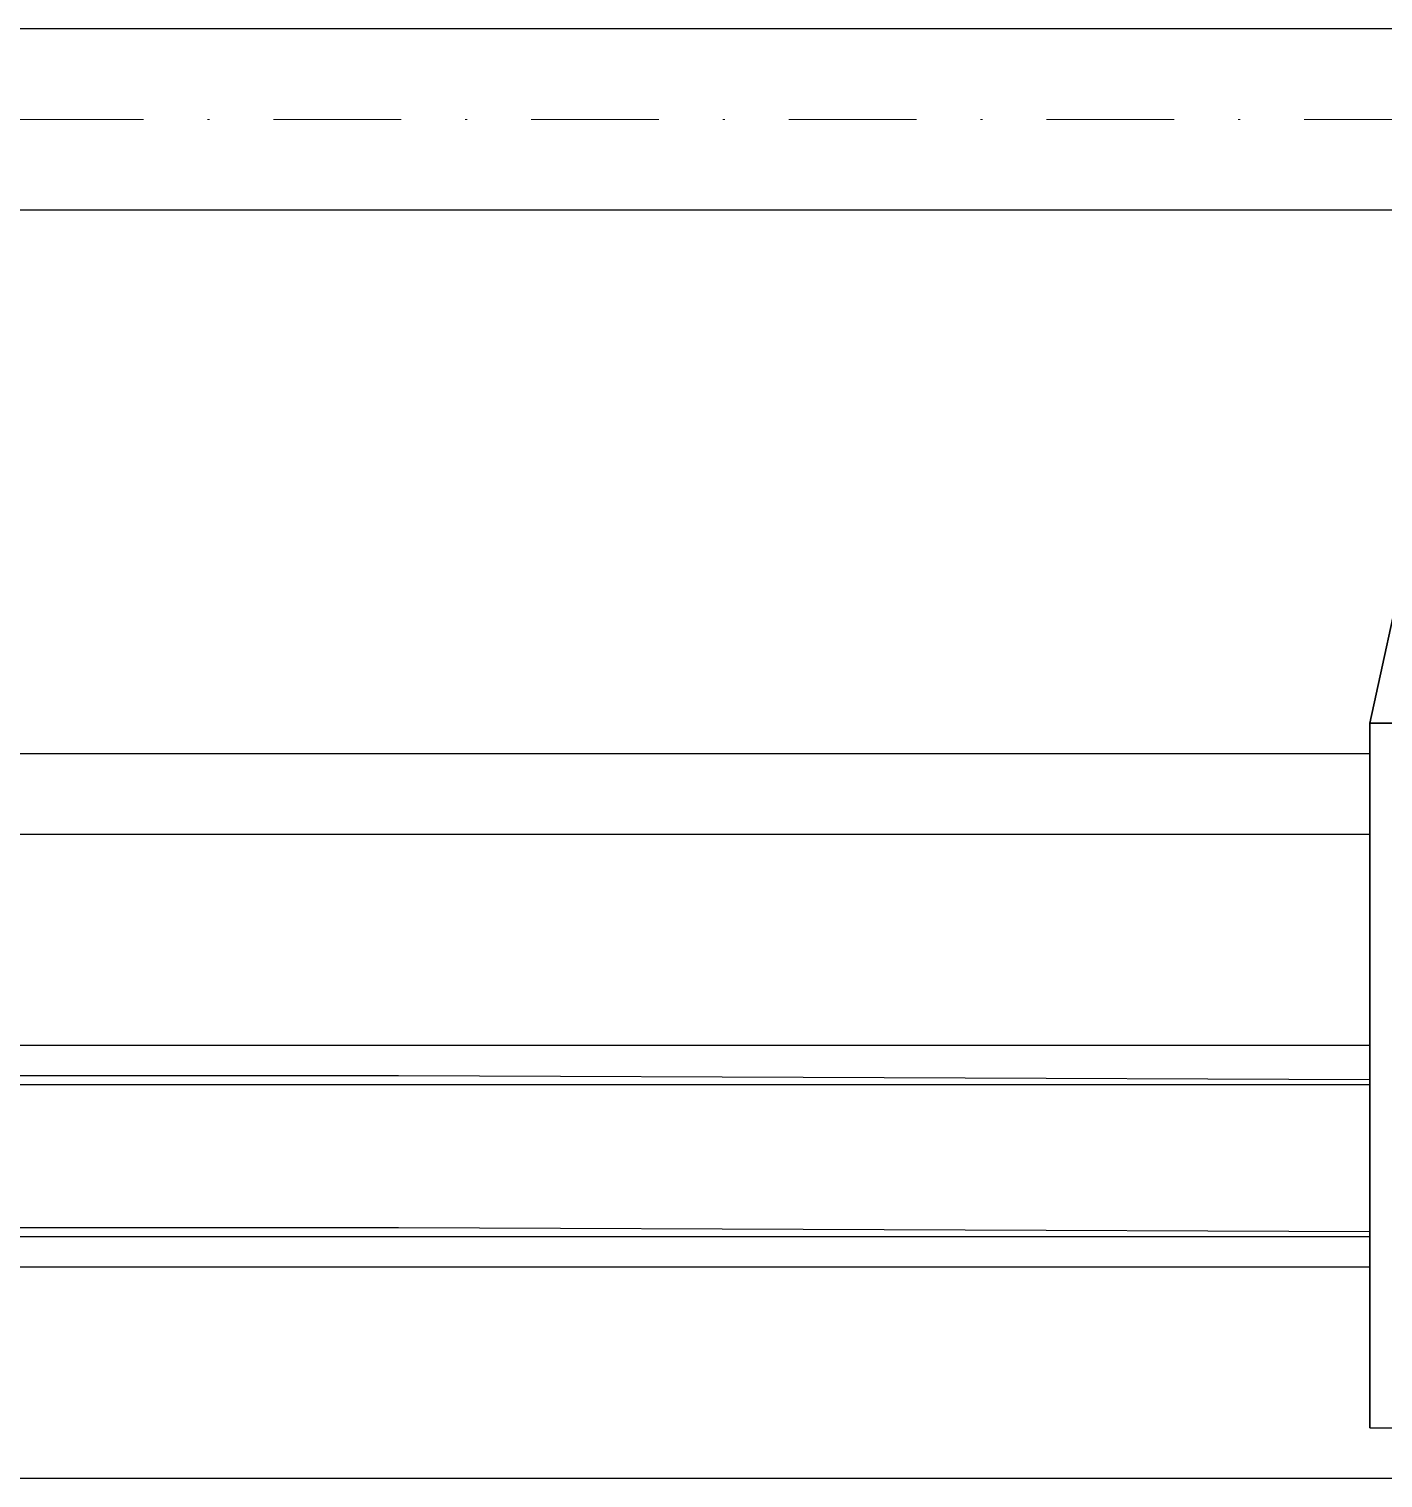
# Model space of a CAD drawing. Header units: millimetres. Extents: x -3183 to 3067, y 1033 to 2218.
# Drawn here: x -1647.7 to -1580.4, y 1729 to 1801 of the extents above; entities that cross this region are included whole.
import ezdxf

# ---------------------------------------------------------------- set-up
doc = ezdxf.new("R2010")
doc.units = ezdxf.units.MM
doc.linetypes.add('KRESKAKROPKA2', pattern=[12.7, 6.35, -3.175, 0, -3.175])
doc.layers.add('Kontury', color=7, linetype='Continuous', lineweight=35)
doc.layers.add('oś', color=7, linetype='KRESKAKROPKA2', lineweight=13)

msp = doc.modelspace()

# ---------------------------------------------------------------- linework, layer by layer
for p, q in [((-1577.81076, 1801.03585), (-1649.05806, 1801.03585)), ((-1577.81076, 1792.03585), (-1649.05806, 1792.03585)), ((-1715.01765, 1765.03585), (-1629.3529, 1765.03585)), ((-1629.3529, 1765.03585), (-1581.11076, 1765.03585)), ((-1715.01765, 1761.03585), (-1629.3529, 1761.03585)), ((-1629.3529, 1761.03585), (-1581.11076, 1761.03585)), ((-1715.01765, 1750.53585), (-1629.3529, 1750.53585)), ((-1629.3529, 1750.53585), (-1581.11076, 1750.53585)), ((-1715.01765, 1749.03585), (-1629.3529, 1749.03585)), ((-1629.3529, 1749.03585), (-1581.11076, 1748.8432)), ((-1715.01765, 1748.59346), (-1629.3529, 1748.59346)), ((-1629.3529, 1748.59346), (-1581.11076, 1748.59346)), ((-1715.01765, 1741.47824), (-1629.3529, 1741.47824)), ((-1715.01765, 1741.03585), (-1629.3529, 1741.03585)), ((-1629.3529, 1741.47824), (-1581.11076, 1741.28559)), ((-1629.3529, 1741.03585), (-1581.11076, 1741.03585)), ((-1715.01765, 1739.53585), (-1629.3529, 1739.53585)), ((-1629.3529, 1739.53585), (-1581.11076, 1739.53585)), ((-1581.11076, 1731.53585), (-1549.11076, 1731.53585)), ((-1829.27458, 1729.03585), (-1629.3529, 1729.03585)), ((-1629.3529, 1729.03585), (-1518.57045, 1729.03585))]:
    msp.add_line(p, q)
at = {"layer": 'Kontury'}
for p, q in [((-1579.33683, 1774.66585), (-1581.11076, 1766.53585)), ((-1581.11076, 1766.53585), (-1578.21966, 1766.53585)), ((-1581.11076, 1731.53585), (-1581.11076, 1766.53585))]:
    msp.add_line(p, q, dxfattribs=at)
at = {"layer": 'oś'}
msp.add_line((-1411.61538, 1796.53585), (-1800.01765, 1796.53585), dxfattribs=at)

doc.saveas('drawing.dxf')
